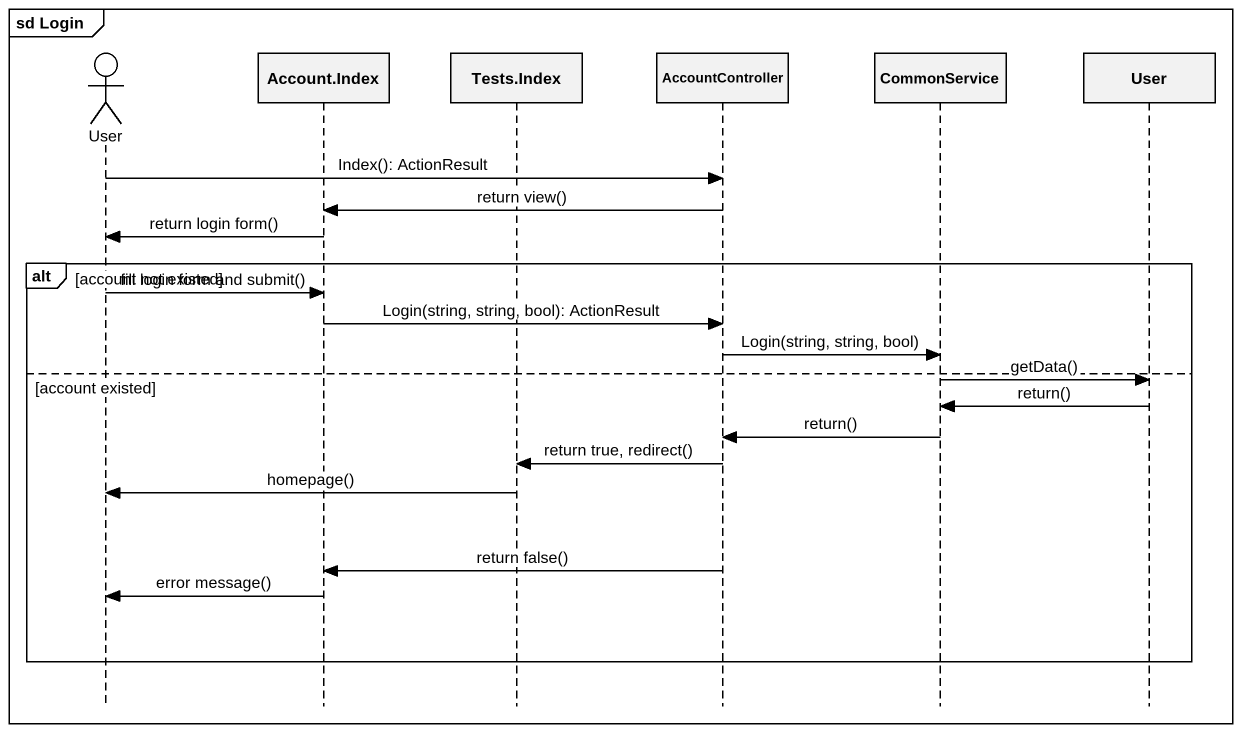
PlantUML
@startuml
mainframe sd Login
hide footbox
actor User
participant "Account.Index" as Account_Index
participant "Tests.Index" as Tests_Index
participant AccountController
participant CommonService
participant "User" as User_2

User -> AccountController : Index(): ActionResult
AccountController -> Account_Index : return view()
Account_Index -> User : return login form()
alt account not existed
  User -> Account_Index : fill login form and submit()
  Account_Index -> AccountController : Login(string, string, bool): ActionResult
  AccountController -> CommonService : Login(string, string, bool)
else account existed
  CommonService -> User_2 : getData()
  User_2 -> CommonService : return()
  CommonService -> AccountController : return()
  AccountController -> Tests_Index : return true, redirect()
  Tests_Index -> User : homepage()
  AccountController -> Account_Index : return false()
  Account_Index -> User : error message()
end
@enduml
